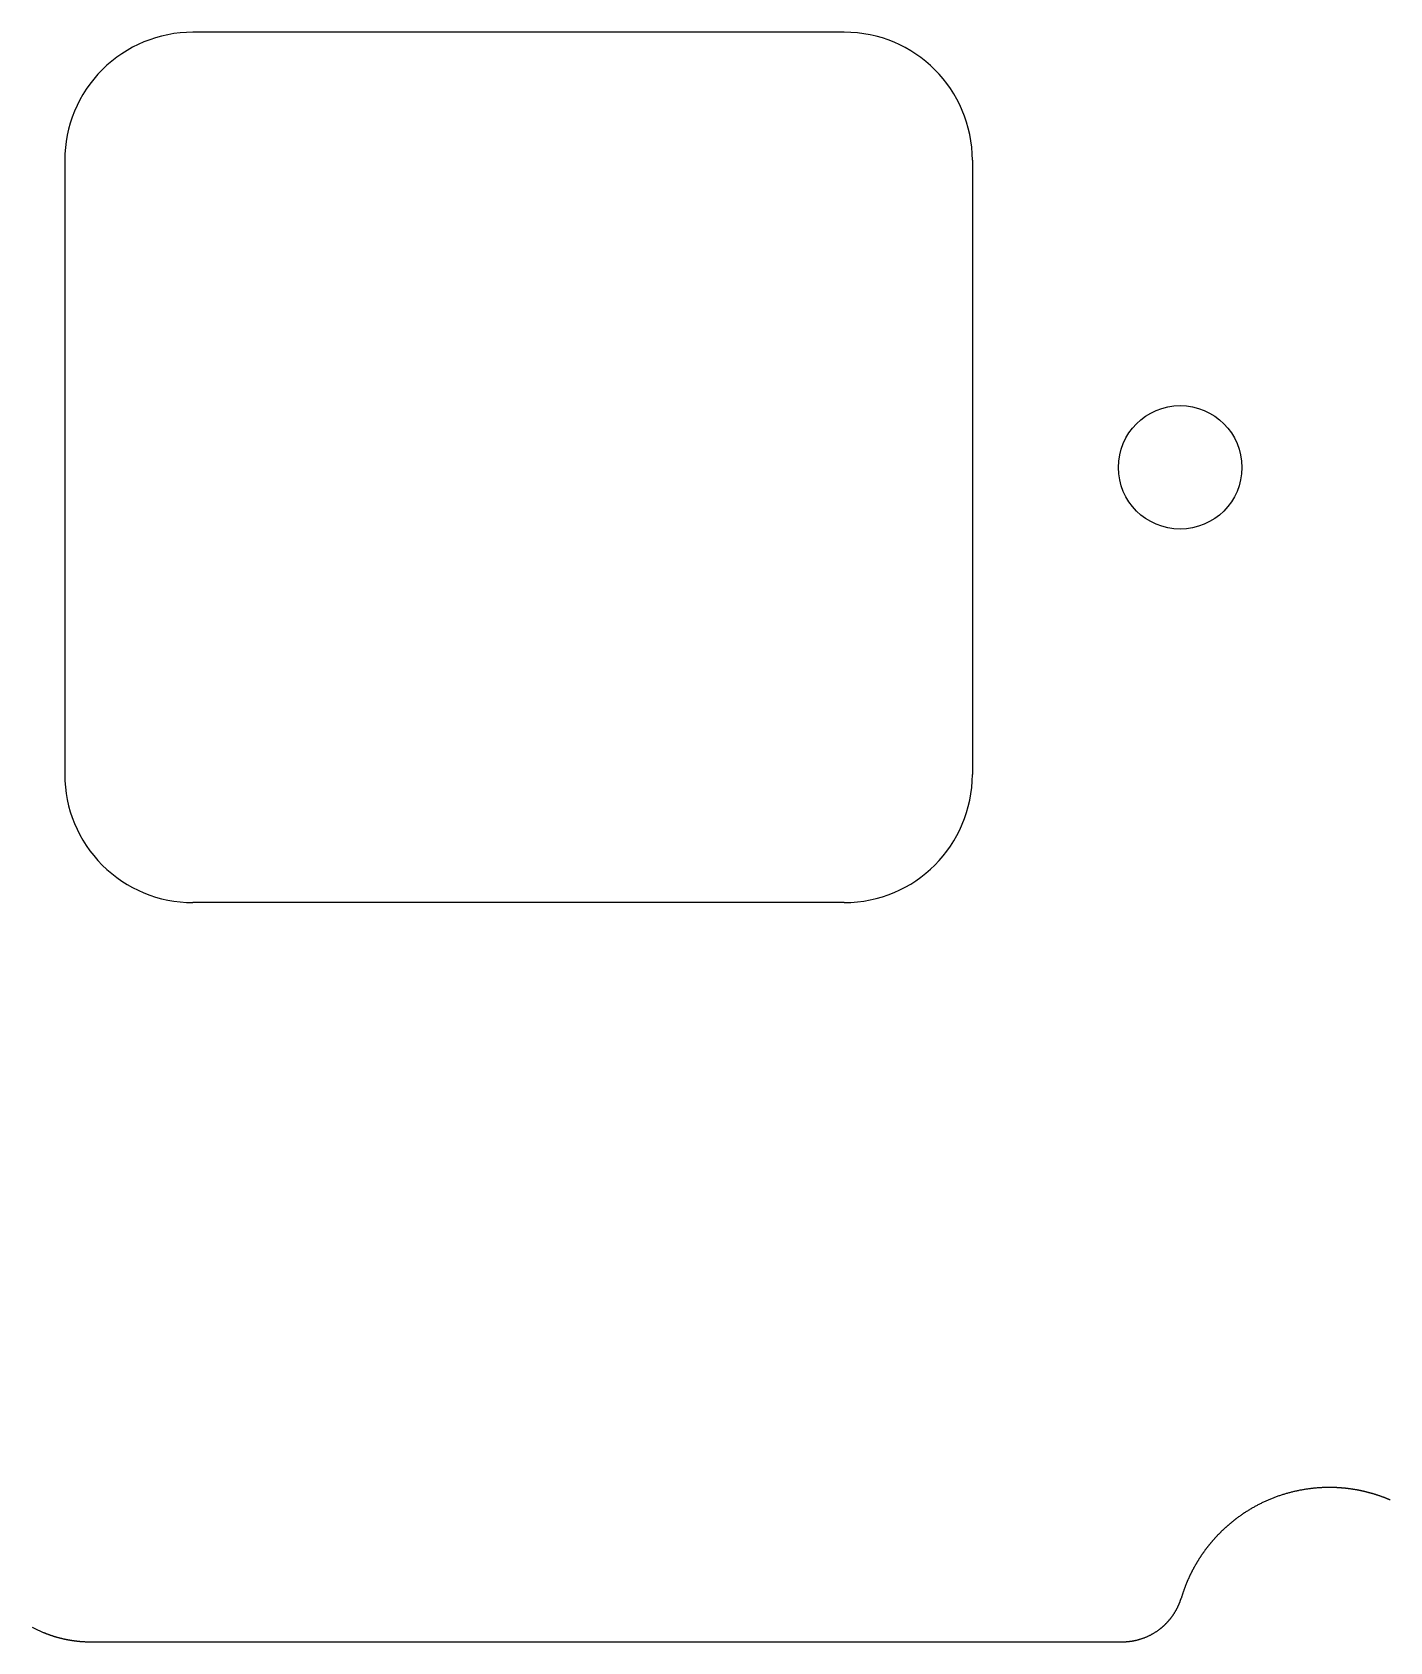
# Model space of a CAD drawing. Header units: millimetres. Extents: x -10 to 277, y -95 to 18.
# Drawn here: x 232.63 to 254.62, y -95.23 to -69.15 of the extents above; entities that cross this region are included whole.
import ezdxf

# ---------------------------------------------------------------- set-up
doc = ezdxf.new("R2010")
doc.units = ezdxf.units.MM
doc.header["$MEASUREMENT"] = 0
doc.layers.add('BLACK', color=7, linetype='CONTINUOUS')
doc.layers.add('Edge.Cuts', color=53, linetype='CONTINUOUS')

msp = doc.modelspace()

# ---------------------------------------------------------------- linework, layer by layer
at = {"layer": 'BLACK', "linetype": 'Continuous'}
for p, q in [((245.78125, -69.15), (235.231249, -69.15)), ((233.15625, -71.225), (233.15625, -81.175001)), ((247.85625, -71.225), (247.85625, -81.175)), ((245.78125, -83.25), (235.23125, -83.25))]:
    msp.add_line(p, q, dxfattribs=at)
at = {"layer": 'BLACK'}
msp.add_circle((251.221875, -76.2), 1, dxfattribs=at)
for centre, radius, start, end in [((235.231249, -71.224999), 2.074999, 90, 180.0000276), ((245.78125, -71.225), 2.075, 0, 90), ((235.231249, -81.175001), 2.074999, 180, 270.0000276), ((245.78125, -81.175), 2.075, 270, 0)]:
    msp.add_arc(centre, radius, start, end, dxfattribs=at)
at = {"layer": 'Edge.Cuts', "linetype": 'Continuous'}
for p, q in [((252.926433, -92.829047), (252.912912, -92.8331)), ((252.939976, -92.82507), (252.926433, -92.829047)), ((252.953542, -92.82117), (252.939976, -92.82507)), ((252.967128, -92.817348), (252.953542, -92.82117)), ((252.980736, -92.813602), (252.967128, -92.817348)), ((252.994365, -92.809934), (252.980736, -92.813602)), ((253.008014, -92.806343), (252.994365, -92.809934)), ((253.021683, -92.802829), (253.008014, -92.806343)), ((253.035371, -92.799393), (253.021683, -92.802829)), ((253.049079, -92.796034), (253.035371, -92.799393)), ((253.062805, -92.792754), (253.049079, -92.796034)), ((253.07655, -92.789551), (253.062805, -92.792754)), ((253.090313, -92.786426), (253.07655, -92.789551)), ((253.104094, -92.783378), (253.090313, -92.786426)), ((253.117892, -92.780409), (253.104094, -92.783378)), ((253.131707, -92.777518), (253.117892, -92.780409)), ((253.145539, -92.774706), (253.131707, -92.777518)), ((253.159387, -92.771971), (253.145539, -92.774706)), ((253.173251, -92.769315), (253.159387, -92.771971)), ((253.18713, -92.766737), (253.173251, -92.769315)), ((253.201025, -92.764238), (253.18713, -92.766737)), ((253.214935, -92.761817), (253.201025, -92.764238)), ((253.228859, -92.759475), (253.214935, -92.761817)), ((253.242797, -92.757212), (253.228859, -92.759475)), ((253.256749, -92.755028), (253.242797, -92.757212)), ((253.270715, -92.752922), (253.256749, -92.755028)), ((253.284694, -92.750895), (253.270715, -92.752922)), ((253.298685, -92.748947), (253.284694, -92.750895)), ((253.312689, -92.747078), (253.298685, -92.748947)), ((253.326706, -92.745288), (253.312689, -92.747078)), ((253.340734, -92.743577), (253.326706, -92.745288)), ((253.354773, -92.741946), (253.340734, -92.743577)), ((253.368824, -92.740393), (253.354773, -92.741946)), ((253.382886, -92.73892), (253.368824, -92.740393)), ((253.396958, -92.737526), (253.382886, -92.73892)), ((253.41104, -92.736211), (253.396958, -92.737526)), ((253.425133, -92.734976), (253.41104, -92.736211)), ((253.439235, -92.73382), (253.425133, -92.734976)), ((253.453346, -92.732744), (253.439235, -92.73382)), ((253.467466, -92.731747), (253.453346, -92.732744)), ((253.481595, -92.73083), (253.467466, -92.731747)), ((253.495732, -92.729992), (253.481595, -92.73083)), ((253.509877, -92.729234), (253.495732, -92.729992)), ((253.52403, -92.728556), (253.509877, -92.729234)), ((253.538191, -92.727957), (253.52403, -92.728556)), ((253.552359, -92.727438), (253.538191, -92.727957)), ((253.566533, -92.726999), (253.552359, -92.727438)), ((253.580714, -92.726639), (253.566533, -92.726999)), ((253.594902, -92.72636), (253.580714, -92.726639)), ((253.609096, -92.72616), (253.594902, -92.72636)), ((253.623295, -92.72604), (253.609096, -92.72616)), ((253.6375, -92.726), (253.623295, -92.72604)), ((253.644065, -92.726009), (253.6375, -92.726)), ((253.651173, -92.726037), (253.644065, -92.726009)), ((253.658277, -92.726086), (253.651173, -92.726037)), ((253.665382, -92.726154), (253.658277, -92.726086)), ((253.672483, -92.726243), (253.665382, -92.726154)), ((253.679585, -92.726351), (253.672483, -92.726243)), ((253.686683, -92.726479), (253.679585, -92.726351)), ((253.693782, -92.726628), (253.686683, -92.726479)), ((253.700877, -92.726796), (253.693782, -92.726628)), ((253.707972, -92.726985), (253.700877, -92.726796)), ((253.715064, -92.727193), (253.707972, -92.726985)), ((253.722157, -92.727422), (253.715064, -92.727193)), ((253.729245, -92.72767), (253.722157, -92.727422)), ((253.736334, -92.727938), (253.729245, -92.72767)), ((253.743418, -92.728226), (253.736334, -92.727938)), ((253.750504, -92.728535), (253.743418, -92.728226)), ((253.757585, -92.728863), (253.750504, -92.728535)), ((253.764666, -92.729211), (253.757585, -92.728863)), ((253.771743, -92.729579), (253.764666, -92.729211)), ((253.778821, -92.729967), (253.771743, -92.729579)), ((253.785894, -92.730375), (253.778821, -92.729967)), ((253.792967, -92.730803), (253.785894, -92.730375)), ((253.800036, -92.73125), (253.792967, -92.730803)), ((253.807105, -92.731718), (253.800036, -92.73125)), ((253.81417, -92.732206), (253.807105, -92.731718)), ((253.821235, -92.732713), (253.81417, -92.732206)), ((253.828295, -92.733241), (253.821235, -92.732713)), ((253.835355, -92.733788), (253.828295, -92.733241)), ((253.842411, -92.734355), (253.835355, -92.733788)), ((253.849466, -92.734942), (253.842411, -92.734355)), ((253.856517, -92.735549), (253.849466, -92.734942)), ((253.863568, -92.736176), (253.856517, -92.735549)), ((253.870614, -92.736823), (253.863568, -92.736176)), ((253.877659, -92.737489), (253.870614, -92.736823)), ((253.8847, -92.738176), (253.877659, -92.737489)), ((253.891741, -92.738882), (253.8847, -92.738176)), ((253.898776, -92.739608), (253.891741, -92.738882)), ((253.905812, -92.740354), (253.898776, -92.739608)), ((253.912842, -92.74112), (253.905812, -92.740354)), ((253.919871, -92.741905), (253.912842, -92.74112)), ((253.926896, -92.742711), (253.919871, -92.741905)), ((253.93392, -92.743536), (253.926896, -92.742711)), ((253.940939, -92.744381), (253.93392, -92.743536)), ((253.947957, -92.745246), (253.940939, -92.744381)), ((253.95497, -92.746131), (253.947957, -92.745246)), ((253.961982, -92.747035), (253.95497, -92.746131)), ((253.968989, -92.747959), (253.961982, -92.747035)), ((253.975995, -92.748904), (253.968989, -92.747959)), ((253.982996, -92.749867), (253.975995, -92.748904)), ((253.989996, -92.750851), (253.982996, -92.749867)), ((253.99699, -92.751854), (253.989996, -92.750851)), ((254.003983, -92.752877), (253.99699, -92.751854)), ((254.010971, -92.75392), (254.003983, -92.752877)), ((254.017958, -92.754983), (254.010971, -92.75392)), ((254.024939, -92.756065), (254.017958, -92.754983)), ((254.031919, -92.757167), (254.024939, -92.756065)), ((254.038893, -92.758288), (254.031919, -92.757167)), ((254.045866, -92.75943), (254.038893, -92.758288)), ((254.052833, -92.760591), (254.045866, -92.75943)), ((254.059798, -92.761772), (254.052833, -92.760591)), ((254.066758, -92.762972), (254.059798, -92.761772)), ((254.073717, -92.764192), (254.066758, -92.762972)), ((254.080669, -92.765432), (254.073717, -92.764192)), ((254.08762, -92.766692), (254.080669, -92.765432)), ((254.094565, -92.767971), (254.08762, -92.766692)), ((254.101508, -92.769269), (254.094565, -92.767971)), ((254.108445, -92.770588), (254.101508, -92.769269)), ((254.11538, -92.771926), (254.108445, -92.770588)), ((254.122309, -92.773283), (254.11538, -92.771926)), ((254.129236, -92.774661), (254.122309, -92.773283)), ((254.136157, -92.776057), (254.129236, -92.774661)), ((254.143076, -92.777474), (254.136157, -92.776057)), ((254.149989, -92.778909), (254.143076, -92.777474)), ((254.1569, -92.780365), (254.149989, -92.778909)), ((254.163804, -92.78184), (254.1569, -92.780365)), ((254.170706, -92.783335), (254.163804, -92.78184)), ((254.177601, -92.784849), (254.170706, -92.783335)), ((254.184495, -92.786382), (254.177601, -92.784849)), ((254.191381, -92.787935), (254.184495, -92.786382)), ((254.198265, -92.789508), (254.191381, -92.787935)), ((254.205143, -92.7911), (254.198265, -92.789508)), ((254.212018, -92.792712), (254.205143, -92.7911)), ((254.218887, -92.794343), (254.212018, -92.792712)), ((254.225752, -92.795994), (254.218887, -92.794343)), ((254.232612, -92.797663), (254.225752, -92.795994)), ((254.239468, -92.799353), (254.232612, -92.797663)), ((254.246317, -92.801062), (254.239468, -92.799353)), ((254.253164, -92.80279), (254.246317, -92.801062)), ((254.260004, -92.804537), (254.253164, -92.80279)), ((254.26684, -92.806305), (254.260004, -92.804537)), ((254.27367, -92.808091), (254.26684, -92.806305)), ((254.280496, -92.809897), (254.27367, -92.808091)), ((254.287316, -92.811722), (254.280496, -92.809897)), ((254.294132, -92.813566), (254.287316, -92.811722)), ((254.300942, -92.81543), (254.294132, -92.813566)), ((254.307747, -92.817313), (254.300942, -92.81543)), ((254.314546, -92.819215), (254.307747, -92.817313)), ((254.321341, -92.821137), (254.314546, -92.819215)), ((254.328129, -92.823078), (254.321341, -92.821137)), ((254.334914, -92.825038), (254.328129, -92.823078)), ((254.341691, -92.827017), (254.334914, -92.825038)), ((254.348464, -92.829016), (254.341691, -92.827017)), ((254.35523, -92.831034), (254.348464, -92.829016)), ((252.34615, -93.085303), (252.334051, -93.092652)), ((252.358289, -93.078024), (252.34615, -93.085303)), ((252.370468, -93.070813), (252.358289, -93.078024)), ((252.382687, -93.063671), (252.370468, -93.070813)), ((252.394946, -93.056599), (252.382687, -93.063671)), ((252.407244, -93.049597), (252.394946, -93.056599)), ((252.419581, -93.042665), (252.407244, -93.049597)), ((252.431955, -93.035803), (252.419581, -93.042665)), ((252.444368, -93.029011), (252.431955, -93.035803)), ((252.456818, -93.02229), (252.444368, -93.029011)), ((252.469305, -93.015641), (252.456818, -93.02229)), ((252.481829, -93.009062), (252.469305, -93.015641)), ((252.494389, -93.002554), (252.481829, -93.009062)), ((252.506985, -92.996118), (252.494389, -93.002554)), ((252.519616, -92.989754), (252.506985, -92.996118)), ((252.532281, -92.983462), (252.519616, -92.989754)), ((252.544982, -92.977242), (252.532281, -92.983462)), ((252.557716, -92.971094), (252.544982, -92.977242)), ((252.570484, -92.965019), (252.557716, -92.971094)), ((252.583286, -92.959017), (252.570484, -92.965019)), ((252.59612, -92.953088), (252.583286, -92.959017)), ((252.608987, -92.947231), (252.59612, -92.953088)), ((252.621885, -92.941448), (252.608987, -92.947231)), ((252.634815, -92.935739), (252.621885, -92.941448)), ((252.647777, -92.930103), (252.634815, -92.935739)), ((252.660769, -92.924541), (252.647777, -92.930103)), ((252.673791, -92.919053), (252.660769, -92.924541)), ((252.686843, -92.913639), (252.673791, -92.919053)), ((252.699925, -92.9083), (252.686843, -92.913639)), ((252.713036, -92.903035), (252.699925, -92.9083)), ((252.726175, -92.897844), (252.713036, -92.903035)), ((252.739343, -92.892729), (252.726175, -92.897844)), ((252.752539, -92.887688), (252.739343, -92.892729)), ((252.765762, -92.882723), (252.752539, -92.887688)), ((252.779012, -92.877833), (252.765762, -92.882723)), ((252.792289, -92.873018), (252.779012, -92.877833)), ((252.805592, -92.868279), (252.792289, -92.873018)), ((252.818921, -92.863615), (252.805592, -92.868279)), ((252.832275, -92.859027), (252.818921, -92.863615)), ((252.845654, -92.854516), (252.832275, -92.859027)), ((252.859058, -92.85008), (252.845654, -92.854516)), ((252.872486, -92.84572), (252.859058, -92.85008)), ((252.885938, -92.841437), (252.872486, -92.84572)), ((252.899414, -92.83723), (252.885938, -92.841437)), ((252.912912, -92.8331), (252.899414, -92.83723)), ((254.361992, -92.833071), (254.35523, -92.831034)), ((254.368747, -92.835127), (254.361992, -92.833071)), ((254.375497, -92.837203), (254.368747, -92.835127)), ((254.38224, -92.839297), (254.375497, -92.837203)), ((254.388979, -92.841411), (254.38224, -92.839297)), ((254.395711, -92.843544), (254.388979, -92.841411)), ((254.402438, -92.845696), (254.395711, -92.843544)), ((254.409157, -92.847867), (254.402438, -92.845696)), ((254.415872, -92.850057), (254.409157, -92.847867)), ((254.42258, -92.852266), (254.415872, -92.850057)), ((254.429283, -92.854494), (254.42258, -92.852266)), ((254.435978, -92.856741), (254.429283, -92.854494)), ((254.442668, -92.859008), (254.435978, -92.856741)), ((254.449351, -92.861293), (254.442668, -92.859008)), ((254.456029, -92.863597), (254.449351, -92.861293)), ((254.462699, -92.86592), (254.456029, -92.863597)), ((254.469363, -92.868263), (254.462699, -92.86592)), ((254.47602, -92.870624), (254.469363, -92.868263)), ((254.482672, -92.873004), (254.47602, -92.870624)), ((254.489316, -92.875403), (254.482672, -92.873004)), ((254.495955, -92.877821), (254.489316, -92.875403)), ((254.502586, -92.880257), (254.495955, -92.877821)), ((254.509211, -92.882713), (254.502586, -92.880257)), ((254.515828, -92.885187), (254.509211, -92.882713)), ((254.52244, -92.88768), (254.515828, -92.885187)), ((254.529043, -92.890192), (254.52244, -92.88768)), ((254.535641, -92.892723), (254.529043, -92.890192)), ((254.54223, -92.895272), (254.535641, -92.892723)), ((254.548814, -92.89784), (254.54223, -92.895272)), ((254.555389, -92.900427), (254.548814, -92.89784)), ((254.561959, -92.903033), (254.555389, -92.900427)), ((254.56852, -92.905656), (254.561959, -92.903033)), ((254.575075, -92.9083), (254.56852, -92.905656)), ((254.581621, -92.910961), (254.575075, -92.9083)), ((254.588161, -92.913641), (254.581621, -92.910961)), ((254.594693, -92.91634), (254.588161, -92.913641)), ((254.601219, -92.919057), (254.594693, -92.91634)), ((254.607735, -92.921793), (254.601219, -92.919057)), ((254.614246, -92.924547), (254.607735, -92.921793)), ((254.620747, -92.92732), (254.614246, -92.924547)), ((251.986749, -93.348462), (251.981437, -93.353143)), ((251.992073, -93.343796), (251.986749, -93.348462)), ((251.99741, -93.339145), (251.992073, -93.343796)), ((252.002761, -93.334509), (251.99741, -93.339145)), ((252.008125, -93.329889), (252.002761, -93.334509)), ((252.013502, -93.325283), (252.008125, -93.329889)), ((252.018892, -93.320692), (252.013502, -93.325283)), ((252.024295, -93.316117), (252.018892, -93.320692)), ((252.029711, -93.311557), (252.024295, -93.316117)), ((252.03514, -93.307012), (252.029711, -93.311557)), ((252.040582, -93.302483), (252.03514, -93.307012)), ((252.046036, -93.297969), (252.040582, -93.302483)), ((252.051504, -93.29347), (252.046036, -93.297969)), ((252.056984, -93.288987), (252.051504, -93.29347)), ((252.062476, -93.284519), (252.056984, -93.288987)), ((252.067982, -93.280066), (252.062476, -93.284519)), ((252.0735, -93.27563), (252.067982, -93.280066)), ((252.07903, -93.271208), (252.0735, -93.27563)), ((252.084574, -93.266803), (252.07903, -93.271208)), ((252.090129, -93.262413), (252.084574, -93.266803)), ((252.095697, -93.258038), (252.090129, -93.262413)), ((252.101277, -93.25368), (252.095697, -93.258038)), ((252.10687, -93.249337), (252.101277, -93.25368)), ((252.112475, -93.24501), (252.10687, -93.249337)), ((252.118092, -93.240699), (252.112475, -93.24501)), ((252.123721, -93.236404), (252.118092, -93.240699)), ((252.129362, -93.232124), (252.123721, -93.236404)), ((252.135016, -93.227861), (252.129362, -93.232124)), ((252.140681, -93.223614), (252.135016, -93.227861)), ((252.146358, -93.219382), (252.140681, -93.223614)), ((252.157749, -93.210968), (252.146358, -93.219382)), ((252.169186, -93.202618), (252.157749, -93.210968)), ((252.180671, -93.194333), (252.169186, -93.202618)), ((252.192202, -93.186113), (252.180671, -93.194333)), ((252.203779, -93.177958), (252.192202, -93.186113)), ((252.215402, -93.169869), (252.203779, -93.177958)), ((252.22707, -93.161846), (252.215402, -93.169869)), ((252.238782, -93.15389), (252.22707, -93.161846)), ((252.25054, -93.145999), (252.238782, -93.15389)), ((252.262341, -93.138176), (252.25054, -93.145999)), ((252.274186, -93.13042), (252.262341, -93.138176)), ((252.286074, -93.12273), (252.274186, -93.13042)), ((252.298005, -93.115109), (252.286074, -93.12273)), ((252.309979, -93.107555), (252.298005, -93.115109)), ((252.321994, -93.10007), (252.309979, -93.107555)), ((252.334051, -93.092652), (252.321994, -93.10007)), ((251.72921, -93.610721), (251.724648, -93.616122)), ((251.733786, -93.605333), (251.72921, -93.610721)), ((251.738379, -93.599957), (251.733786, -93.605333)), ((251.742986, -93.594595), (251.738379, -93.599957)), ((251.74761, -93.589245), (251.742986, -93.594595)), ((251.752248, -93.583909), (251.74761, -93.589245)), ((251.756901, -93.578585), (251.752248, -93.583909)), ((251.76157, -93.573275), (251.756901, -93.578585)), ((251.766254, -93.567977), (251.76157, -93.573275)), ((251.770953, -93.562693), (251.766254, -93.567977)), ((251.775667, -93.557421), (251.770953, -93.562693)), ((251.780396, -93.552163), (251.775667, -93.557421)), ((251.78514, -93.546918), (251.780396, -93.552163)), ((251.789899, -93.541687), (251.78514, -93.546918)), ((251.794673, -93.536468), (251.789899, -93.541687)), ((251.799462, -93.531263), (251.794673, -93.536468)), ((251.804266, -93.526071), (251.799462, -93.531263)), ((251.809084, -93.520894), (251.804266, -93.526071)), ((251.813918, -93.515729), (251.809084, -93.520894)), ((251.818765, -93.510578), (251.813918, -93.515729)), ((251.823629, -93.50544), (251.818765, -93.510578)), ((251.828506, -93.500317), (251.823629, -93.50544)), ((251.833398, -93.495206), (251.828506, -93.500317)), ((251.838304, -93.49011), (251.833398, -93.495206)), ((251.843226, -93.485027), (251.838304, -93.49011)), ((251.848161, -93.479958), (251.843226, -93.485027)), ((251.853111, -93.474903), (251.848161, -93.479958)), ((251.858076, -93.469862), (251.853111, -93.474903)), ((251.863055, -93.464834), (251.858076, -93.469862)), ((251.868048, -93.459821), (251.863055, -93.464834)), ((251.873055, -93.454821), (251.868048, -93.459821)), ((251.878077, -93.449836), (251.873055, -93.454821)), ((251.883113, -93.444865), (251.878077, -93.449836)), ((251.888163, -93.439908), (251.883113, -93.444865)), ((251.893227, -93.434964), (251.888163, -93.439908)), ((251.898305, -93.430036), (251.893227, -93.434964)), ((251.903398, -93.425121), (251.898305, -93.430036)), ((251.908504, -93.420221), (251.903398, -93.425121)), ((251.913625, -93.415335), (251.908504, -93.420221)), ((251.918758, -93.410464), (251.913625, -93.415335)), ((251.923907, -93.405607), (251.918758, -93.410464)), ((251.929068, -93.400764), (251.923907, -93.405607)), ((251.934244, -93.395936), (251.929068, -93.400764)), ((251.939433, -93.391123), (251.934244, -93.395936)), ((251.944637, -93.386324), (251.939433, -93.391123)), ((251.949853, -93.381539), (251.944637, -93.386324)), ((251.955084, -93.37677), (251.949853, -93.381539)), ((251.960327, -93.372015), (251.955084, -93.37677)), ((251.965585, -93.367274), (251.960327, -93.372015)), ((251.970856, -93.362549), (251.965585, -93.367274)), ((251.97614, -93.357838), (251.970856, -93.362549)), ((251.981437, -93.353143), (251.97614, -93.357838)), ((251.535882, -93.871656), (251.532065, -93.877598)), ((251.539715, -93.865727), (251.535882, -93.871656)), ((251.543566, -93.859807), (251.539715, -93.865727)), ((251.547433, -93.8539), (251.543566, -93.859807)), ((251.551317, -93.848002), (251.547433, -93.8539)), ((251.555217, -93.842116), (251.551317, -93.848002)), ((251.559135, -93.83624), (251.555217, -93.842116)), ((251.563069, -93.830377), (251.559135, -93.83624)), ((251.567021, -93.824522), (251.563069, -93.830377)), ((251.570988, -93.818681), (251.567021, -93.824522)), ((251.574972, -93.812849), (251.570988, -93.818681)), ((251.578972, -93.80703), (251.574972, -93.812849)), ((251.58299, -93.801221), (251.578972, -93.80703)), ((251.587024, -93.795424), (251.58299, -93.801221)), ((251.591074, -93.789637), (251.587024, -93.795424)), ((251.595141, -93.783863), (251.591074, -93.789637)), ((251.599224, -93.778099), (251.595141, -93.783863)), ((251.603324, -93.772348), (251.599224, -93.778099)), ((251.60744, -93.766607), (251.603324, -93.772348)), ((251.611572, -93.760879), (251.60744, -93.766607)), ((251.615721, -93.755161), (251.611572, -93.760879)), ((251.619886, -93.749456), (251.615721, -93.755161)), ((251.624067, -93.743762), (251.619886, -93.749456)), ((251.628264, -93.73808), (251.624067, -93.743762)), ((251.632478, -93.732409), (251.628264, -93.73808)), ((251.636708, -93.726751), (251.632478, -93.732409)), ((251.640954, -93.721104), (251.636708, -93.726751)), ((251.645216, -93.715469), (251.640954, -93.721104)), ((251.649494, -93.709846), (251.645216, -93.715469)), ((251.653788, -93.704235), (251.649494, -93.709846)), ((251.658099, -93.698636), (251.653788, -93.704235)), ((251.662424, -93.693049), (251.658099, -93.698636)), ((251.666767, -93.687474), (251.662424, -93.693049)), ((251.671124, -93.681912), (251.666767, -93.687474)), ((251.675499, -93.676361), (251.671124, -93.681912)), ((251.679888, -93.670823), (251.675499, -93.676361)), ((251.684294, -93.665296), (251.679888, -93.670823)), ((251.688714, -93.659783), (251.684294, -93.665296)), ((251.693152, -93.654281), (251.688714, -93.659783)), ((251.697604, -93.648793), (251.693152, -93.654281)), ((251.702073, -93.643316), (251.697604, -93.648793)), ((251.706556, -93.637852), (251.702073, -93.643316)), ((251.711056, -93.6324), (251.706556, -93.637852)), ((251.715571, -93.626962), (251.711056, -93.6324)), ((251.720102, -93.621535), (251.715571, -93.626962)), ((251.724648, -93.616122), (251.720102, -93.621535)), ((251.390419, -94.129909), (251.387333, -94.136265)), ((251.393522, -94.123564), (251.390419, -94.129909)), ((251.396644, -94.117226), (251.393522, -94.123564)), ((251.399783, -94.1109), (251.396644, -94.117226)), ((251.402941, -94.10458), (251.399783, -94.1109)), ((251.406115, -94.098272), (251.402941, -94.10458)), ((251.409308, -94.09197), (251.406115, -94.098272)), ((251.412518, -94.08568), (251.409308, -94.09197)), ((251.415747, -94.079398), (251.412518, -94.08568)), ((251.418992, -94.073127), (251.415747, -94.079398)), ((251.422256, -94.066863), (251.418992, -94.073127)), ((251.425537, -94.06061), (251.422256, -94.066863)), ((251.428836, -94.054366), (251.425537, -94.06061)), ((251.432152, -94.048132), (251.428836, -94.054366)), ((251.435487, -94.041906), (251.432152, -94.048132)), ((251.438838, -94.035692), (251.435487, -94.041906)), ((251.442207, -94.029485), (251.438838, -94.035692)), ((251.445593, -94.02329), (251.442207, -94.029485)), ((251.448998, -94.017103), (251.445593, -94.02329)), ((251.452419, -94.010928), (251.448998, -94.017103)), ((251.455858, -94.00476), (251.452419, -94.010928)), ((251.459314, -93.998604), (251.455858, -94.00476)), ((251.462789, -93.992456), (251.459314, -93.998604)), ((251.466279, -93.98632), (251.462789, -93.992456)), ((251.469788, -93.980192), (251.466279, -93.98632)), ((251.473314, -93.974076), (251.469788, -93.980192)), ((251.476857, -93.967968), (251.473314, -93.974076)), ((251.480417, -93.961872), (251.476857, -93.967968)), ((251.483996, -93.955784), (251.480417, -93.961872)), ((251.48759, -93.949709), (251.483996, -93.955784)), ((251.491203, -93.943641), (251.48759, -93.949709)), ((251.494832, -93.937586), (251.491203, -93.943641)), ((251.498479, -93.931539), (251.494832, -93.937586)), ((251.502142, -93.925505), (251.498479, -93.931539)), ((251.505823, -93.919479), (251.502142, -93.925505)), ((251.509521, -93.913465), (251.505823, -93.919479)), ((251.513236, -93.90746), (251.509521, -93.913465)), ((251.516967, -93.901467), (251.513236, -93.90746)), ((251.520717, -93.895483), (251.516967, -93.901467)), ((251.524482, -93.889511), (251.520717, -93.895483)), ((251.528266, -93.883548), (251.524482, -93.889511)), ((251.532065, -93.877598), (251.528266, -93.883548)), ((251.281112, -94.390752), (251.278755, -94.397439)), ((251.283487, -94.384075), (251.281112, -94.390752)), ((251.285881, -94.377404), (251.283487, -94.384075)), ((251.288293, -94.370742), (251.285881, -94.377404)), ((251.290724, -94.364086), (251.288293, -94.370742)), ((251.293173, -94.357439), (251.290724, -94.364086)), ((251.295641, -94.350799), (251.293173, -94.357439)), ((251.298127, -94.344168), (251.295641, -94.350799)), ((251.300632, -94.337542), (251.298127, -94.344168)), ((251.303155, -94.330927), (251.300632, -94.337542)), ((251.305697, -94.324318), (251.303155, -94.330927)), ((251.308256, -94.317718), (251.305697, -94.324318)), ((251.310835, -94.311125), (251.308256, -94.317718)), ((251.313431, -94.304541), (251.310835, -94.311125)), ((251.316046, -94.297963), (251.313431, -94.304541)), ((251.318679, -94.291396), (251.316046, -94.297963)), ((251.321331, -94.284835), (251.318679, -94.291396)), ((251.324001, -94.278283), (251.321331, -94.284835)), ((251.326689, -94.271738), (251.324001, -94.278283)), ((251.329395, -94.265203), (251.326689, -94.271738)), ((251.33212, -94.258675), (251.329395, -94.265203)), ((251.334863, -94.252156), (251.33212, -94.258675)), ((251.337625, -94.245644), (251.334863, -94.252156)), ((251.340403, -94.239142), (251.337625, -94.245644)), ((251.343201, -94.232647), (251.340403, -94.239142)), ((251.346017, -94.226162), (251.343201, -94.232647)), ((251.348851, -94.219684), (251.346017, -94.226162)), ((251.351702, -94.213216), (251.348851, -94.219684)), ((251.354573, -94.206754), (251.351702, -94.213216)), ((251.357461, -94.200303), (251.354573, -94.206754)), ((251.360367, -94.193859), (251.357461, -94.200303)), ((251.363291, -94.187426), (251.360367, -94.193859)), ((251.366234, -94.180999), (251.363291, -94.187426)), ((251.369194, -94.174583), (251.366234, -94.180999)), ((251.372172, -94.168173), (251.369194, -94.174583)), ((251.375168, -94.161775), (251.372172, -94.168173)), ((251.378183, -94.155383), (251.375168, -94.161775)), ((251.381215, -94.149002), (251.378183, -94.155383)), ((251.384265, -94.142628), (251.381215, -94.149002)), ((251.387333, -94.136265), (251.384265, -94.142628)), ((251.184497, -94.659732), (251.186424, -94.655699)), ((251.186424, -94.655699), (251.188333, -94.65166)), ((251.188333, -94.65166), (251.190225, -94.64761)), ((251.190225, -94.64761), (251.192098, -94.643553)), ((251.192098, -94.643553), (251.193954, -94.639485)), ((251.193954, -94.639485), (251.195791, -94.635411)), ((251.195791, -94.635411), (251.19761, -94.631326)), ((251.19761, -94.631326), (251.199411, -94.627234)), ((251.199411, -94.627234), (251.201194, -94.623132)), ((251.201194, -94.623132), (251.202959, -94.619024)), ((251.202959, -94.619024), (251.204706, -94.614905)), ((251.204706, -94.614905), (251.206433, -94.61078)), ((251.206433, -94.61078), (251.208144, -94.606645)), ((251.208144, -94.606645), (251.209835, -94.602504)), ((251.209835, -94.602504), (251.211509, -94.598352)), ((251.211509, -94.598352), (251.213164, -94.594194)), ((251.213164, -94.594194), (251.214801, -94.590027)), ((251.214801, -94.590027), (251.216419, -94.585853)), ((251.216419, -94.585853), (251.21802, -94.581669)), ((251.21802, -94.581669), (251.219601, -94.57748)), ((251.219601, -94.57748), (251.221164, -94.573281)), ((251.221164, -94.573281), (251.222708, -94.569076)), ((251.222708, -94.569076), (251.224235, -94.564861)), ((251.224235, -94.564861), (251.225742, -94.560641)), ((251.225742, -94.560641), (251.227232, -94.556412)), ((251.227232, -94.556412), (251.228702, -94.552176)), ((251.228702, -94.552176), (251.230154, -94.547932)), ((251.230154, -94.547932), (251.231587, -94.543682)), ((251.231587, -94.543682), (251.233002, -94.539422)), ((251.233002, -94.539422), (251.234397, -94.535157)), ((251.234397, -94.535157), (251.235775, -94.530883)), ((251.235775, -94.530883), (251.237133, -94.526604)), ((251.237133, -94.526604), (251.238473, -94.522316)), ((251.238473, -94.522316), (251.239793, -94.518022)), ((251.239793, -94.518022), (251.241096, -94.51372)), ((251.241096, -94.51372), (251.2417, -94.5117)), ((251.243584, -94.505411), (251.2417, -94.5117)), ((251.245642, -94.498608), (251.243584, -94.505411)), ((251.247719, -94.491814), (251.245642, -94.498608)), ((251.249814, -94.485024), (251.247719, -94.491814)), ((251.251928, -94.478245), (251.249814, -94.485024)), ((251.254061, -94.47147), (251.251928, -94.478245)), ((251.256213, -94.464704), (251.254061, -94.47147)), ((251.258383, -94.457944), (251.256213, -94.464704)), ((251.260572, -94.451193), (251.258383, -94.457944)), ((251.26278, -94.444447), (251.260572, -94.451193)), ((251.265006, -94.43771), (251.26278, -94.444447)), ((251.267251, -94.430979), (251.265006, -94.43771)), ((251.269515, -94.424257), (251.267251, -94.430979)), ((251.271797, -94.41754), (251.269515, -94.424257)), ((251.274098, -94.410833), (251.271797, -94.41754)), ((251.276418, -94.404131), (251.274098, -94.410833)), ((251.278755, -94.397439), (251.276418, -94.404131)), ((251.004216, -94.919164), (251.007311, -94.915934)), ((251.007311, -94.915934), (251.010392, -94.912689)), ((251.010392, -94.912689), (251.013458, -94.909431)), ((251.013458, -94.909431), (251.016509, -94.906159)), ((251.016509, -94.906159), (251.019546, -94.902874)), ((251.019546, -94.902874), (251.022568, -94.899575)), ((251.022568, -94.899575), (251.025574, -94.896263)), ((251.025574, -94.896263), (251.028566, -94.892937)), ((251.028566, -94.892937), (251.031542, -94.889599)), ((251.031542, -94.889599), (251.034504, -94.886248)), ((251.034504, -94.886248), (251.03745, -94.882883)), ((251.03745, -94.882883), (251.040381, -94.879505)), ((251.040381, -94.879505), (251.043297, -94.876115)), ((251.043297, -94.876115), (251.046198, -94.872712)), ((251.046198, -94.872712), (251.049082, -94.869296)), ((251.049082, -94.869296), (251.051952, -94.865867)), ((251.051952, -94.865867), (251.054806, -94.862426)), ((251.054806, -94.862426), (251.057645, -94.858972)), ((251.057645, -94.858972), (251.060467, -94.855506)), ((251.060467, -94.855506), (251.063275, -94.852026)), ((251.063275, -94.852026), (251.066066, -94.848536)), ((251.066066, -94.848536), (251.068842, -94.845032)), ((251.068842, -94.845032), (251.071601, -94.841516)), ((251.071601, -94.841516), (251.074346, -94.837988)), ((251.074346, -94.837988), (251.077073, -94.834449)), ((251.077073, -94.834449), (251.079785, -94.830896)), ((251.079785, -94.830896), (251.082481, -94.827333)), ((251.082481, -94.827333), (251.085161, -94.823756)), ((251.085161, -94.823756), (251.087824, -94.82017)), ((251.087824, -94.82017), (251.090472, -94.81657)), ((251.090472, -94.81657), (251.093102, -94.812959)), ((251.093102, -94.812959), (251.095718, -94.809336)), ((251.095718, -94.809336), (251.098315, -94.805703)), ((251.098315, -94.805703), (251.100898, -94.802056)), ((251.100898, -94.802056), (251.103463, -94.7984)), ((251.103463, -94.7984), (251.106012, -94.794731)), ((251.106012, -94.794731), (251.108544, -94.791052)), ((251.108544, -94.791052), (251.111061, -94.787361)), ((251.111061, -94.787361), (251.11356, -94.78366)), ((251.11356, -94.78366), (251.116043, -94.779946)), ((251.116043, -94.779946), (251.118508, -94.776223)), ((251.118508, -94.776223), (251.120957, -94.772488)), ((251.120957, -94.772488), (251.123389, -94.768743)), ((251.123389, -94.768743), (251.125805, -94.764986)), ((251.125805, -94.764986), (251.128203, -94.761219)), ((251.128203, -94.761219), (251.130585, -94.757441)), ((251.130585, -94.757441), (251.132949, -94.753653)), ((251.132949, -94.753653), (251.135297, -94.749854)), ((251.135297, -94.749854), (251.137627, -94.746045)), ((251.137627, -94.746045), (251.13994, -94.742225)), ((251.13994, -94.742225), (251.142236, -94.738395)), ((251.142236, -94.738395), (251.144515, -94.734554)), ((251.144515, -94.734554), (251.146777, -94.730705)), ((251.146777, -94.730705), (251.149021, -94.726844)), ((251.149021, -94.726844), (251.151248, -94.722974)), ((251.151248, -94.722974), (251.153458, -94.719092)), ((251.153458, -94.719092), (251.15565, -94.715203)), ((251.15565, -94.715203), (251.157825, -94.711302)), ((251.157825, -94.711302), (251.159982, -94.707393)), ((251.159982, -94.707393), (251.162123, -94.703472)), ((251.162123, -94.703472), (251.164245, -94.699543)), ((251.164245, -94.699543), (251.16635, -94.695603)), ((251.16635, -94.695603), (251.168437, -94.691656)), ((251.168437, -94.691656), (251.170507, -94.687697)), ((251.170507, -94.687697), (251.172558, -94.68373)), ((251.172558, -94.68373), (251.174593, -94.679753)), ((251.174593, -94.679753), (251.176609, -94.675768)), ((251.176609, -94.675768), (251.178608, -94.671771)), ((251.178608, -94.671771), (251.180589, -94.667768)), ((251.180589, -94.667768), (251.182552, -94.663753)), ((251.182552, -94.663753), (251.184497, -94.659732)), ((232.625772, -94.986379), (232.636925, -94.992347)), ((232.636925, -94.992347), (232.648115, -94.998244)), ((232.648115, -94.998244), (232.659342, -95.004071)), ((232.659342, -95.004071), (232.670606, -95.009826)), ((232.670606, -95.009826), (232.681907, -95.015511)), ((232.681907, -95.015511), (232.693243, -95.021124)), ((232.693243, -95.021124), (232.704615, -95.026665)), ((232.704615, -95.026665), (232.716022, -95.032134)), ((232.716022, -95.032134), (232.727463, -95.037531)), ((232.727463, -95.037531), (232.738939, -95.042856)), ((232.738939, -95.042856), (232.750448, -95.048108)), ((232.750448, -95.048108), (232.76199, -95.053287)), ((232.76199, -95.053287), (232.773564, -95.058394)), ((232.773564, -95.058394), (232.785171, -95.063427)), ((232.785171, -95.063427), (232.79681, -95.068386)), ((232.79681, -95.068386), (232.80848, -95.073272)), ((232.80848, -95.073272), (232.814326, -95.075687)), ((232.814326, -95.075687), (232.82018, -95.078084)), ((232.82018, -95.078084), (232.826042, -95.080462)), ((232.826042, -95.080462), (232.831911, -95.082822)), ((232.831911, -95.082822), (232.837787, -95.085163)), ((232.837787, -95.085163), (232.843671, -95.087486)), ((232.843671, -95.087486), (232.849562, -95.08979)), ((232.849562, -95.08979), (232.855461, -95.092075)), ((232.855461, -95.092075), (232.861367, -95.094342)), ((232.861367, -95.094342), (232.867279, -95.09659)), ((232.867279, -95.09659), (232.873199, -95.098819)), ((232.873199, -95.098819), (232.879126, -95.101029)), ((232.879126, -95.101029), (232.88506, -95.103221)), ((232.88506, -95.103221), (232.891001, -95.105394)), ((232.891001, -95.105394), (232.896948, -95.107548)), ((232.896948, -95.107548), (232.902903, -95.109684)), ((232.902903, -95.109684), (232.908864, -95.1118)), ((232.908864, -95.1118), (232.914832, -95.113898)), ((232.914832, -95.113898), (232.920806, -95.115976)), ((232.920806, -95.115976), (232.926787, -95.118036)), ((232.926787, -95.118036), (232.932774, -95.120077)), ((232.932774, -95.120077), (232.938768, -95.122099)), ((232.938768, -95.122099), (232.944768, -95.124102)), ((232.944768, -95.124102), (232.950774, -95.126086)), ((232.950774, -95.126086), (232.956786, -95.128051)), ((232.956786, -95.128051), (232.962805, -95.129997)), ((232.962805, -95.129997), (232.96883, -95.131924)), ((232.96883, -95.131924), (232.974861, -95.133832)), ((232.974861, -95.133832), (232.980897, -95.135721)), ((232.980897, -95.135721), (232.98694, -95.13759)), ((232.98694, -95.13759), (232.992989, -95.139441)), ((232.992989, -95.139441), (232.999043, -95.141272)), ((232.999043, -95.141272), (233.005103, -95.143085)), ((233.005103, -95.143085), (233.011169, -95.144878)), ((233.011169, -95.144878), (233.01724, -95.146651)), ((233.01724, -95.146651), (233.023317, -95.148406)), ((233.023317, -95.148406), (233.0294, -95.150141)), ((233.0294, -95.150141), (233.035488, -95.151858)), ((233.035488, -95.151858), (233.04158, -95.153554)), ((233.04158, -95.153554), (233.047679, -95.155232)), ((233.047679, -95.155232), (233.053783, -95.15689)), ((233.053783, -95.15689), (233.059892, -95.158529)), ((233.059892, -95.158529), (233.066005, -95.160149)), ((233.066005, -95.160149), (233.072125, -95.161749)), ((233.072125, -95.161749), (233.078249, -95.16333)), ((233.078249, -95.16333), (233.084378, -95.164891)), ((233.084378, -95.164891), (233.090511, -95.166433)), ((233.090511, -95.166433), (233.09665, -95.167956)), ((233.09665, -95.167956), (233.102793, -95.169459)), ((233.102793, -95.169459), (233.108942, -95.170943)), ((233.108942, -95.170943), (233.115094, -95.172407)), ((233.115094, -95.172407), (233.121252, -95.173852)), ((233.121252, -95.173852), (233.127413, -95.175277)), ((233.127413, -95.175277), (233.13358, -95.176683)), ((233.13358, -95.176683), (233.13975, -95.17807)), ((250.591168, -95.177537), (250.59965, -95.17475)), ((250.59965, -95.17475), (250.608107, -95.171887)), ((250.608107, -95.171887), (250.61654, -95.168948)), ((250.61654, -95.168948), (250.624947, -95.165933)), ((250.624947, -95.165933), (250.633327, -95.162844)), ((250.633327, -95.162844), (250.64168, -95.159678)), ((250.64168, -95.159678), (250.650006, -95.156438)), ((250.650006, -95.156438), (250.658303, -95.153123)), ((250.658303, -95.153123), (250.666571, -95.149734)), ((250.666571, -95.149734), (250.674809, -95.14627)), ((250.674809, -95.14627), (250.683017, -95.142732)), ((250.683017, -95.142732), (250.691194, -95.139121)), ((250.691194, -95.139121), (250.699339, -95.135436)), ((250.699339, -95.135436), (250.707452, -95.131678)), ((250.707452, -95.131678), (250.715532, -95.127847)), ((250.715532, -95.127847), (250.723579, -95.123944)), ((250.723579, -95.123944), (250.731591, -95.119968)), ((250.731591, -95.119968), (250.739568, -95.115921)), ((250.739568, -95.115921), (250.74751, -95.111802)), ((250.74751, -95.111802), (250.755415, -95.107611)), ((250.755415, -95.107611), (250.763283, -95.10335)), ((250.763283, -95.10335), (250.771114, -95.099018)), ((250.771114, -95.099018), (250.778906, -95.094616)), ((250.778906, -95.094616), (250.78666, -95.090144)), ((250.78666, -95.090144), (250.794374, -95.085602)), ((250.794374, -95.085602), (250.802047, -95.080992)), ((250.802047, -95.080992), (250.80968, -95.076313)), ((250.80968, -95.076313), (250.817271, -95.071565)), ((250.817271, -95.071565), (250.82482, -95.066749)), ((250.82482, -95.066749), (250.832326, -95.061866)), ((250.832326, -95.061866), (250.839789, -95.056916)), ((250.839789, -95.056916), (250.847207, -95.051899)), ((250.847207, -95.051899), (250.854581, -95.046816)), ((250.854581, -95.046816), (250.861909, -95.041667)), ((250.861909, -95.041667), (250.869191, -95.036453)), ((250.869191, -95.036453), (250.876426, -95.031173)), ((250.876426, -95.031173), (250.883614, -95.02583)), ((250.883614, -95.02583), (250.88719, -95.023134)), ((250.88719, -95.023134), (250.890754, -95.020422)), ((250.890754, -95.020422), (250.894306, -95.017694)), ((250.894306, -95.017694), (250.897845, -95.01495)), ((250.897845, -95.01495), (250.901373, -95.012191)), ((250.901373, -95.012191), (250.904887, -95.009416)), ((250.904887, -95.009416), (250.90839, -95.006625)), ((250.90839, -95.006625), (250.91188, -95.003819)), ((250.91188, -95.003819), (250.915357, -95.000997)), ((250.915357, -95.000997), (250.918822, -94.998159)), ((250.918822, -94.998159), (250.922274, -94.995307)), ((250.922274, -94.995307), (250.925713, -94.992439)), ((250.925713, -94.992439), (250.929139, -94.989555)), ((250.929139, -94.989555), (250.932552, -94.986657)), ((250.932552, -94.986657), (250.935952, -94.983743)), ((250.935952, -94.983743), (250.939339, -94.980814)), ((250.939339, -94.980814), (250.942713, -94.97787)), ((250.942713, -94.97787), (250.946074, -94.974911)), ((250.946074, -94.974911), (250.949421, -94.971938)), ((250.949421, -94.971938), (250.952755, -94.968949)), ((250.952755, -94.968949), (250.956075, -94.965945)), ((250.956075, -94.965945), (250.959382, -94.962927)), ((250.959382, -94.962927), (250.962675, -94.959895)), ((250.962675, -94.959895), (250.965955, -94.956847)), ((250.965955, -94.956847), (250.96922, -94.953785)), ((250.96922, -94.953785), (250.972472, -94.950709)), ((250.972472, -94.950709), (250.97571, -94.947618)), ((250.97571, -94.947618), (250.978934, -94.944513)), ((250.978934, -94.944513), (250.982144, -94.941394)), ((250.982144, -94.941394), (250.98534, -94.93826)), ((250.98534, -94.93826), (250.988522, -94.935113)), ((250.988522, -94.935113), (250.99169, -94.931951)), ((250.99169, -94.931951), (250.994843, -94.928775)), ((250.994843, -94.928775), (250.997982, -94.925585)), ((250.997982, -94.925585), (251.001106, -94.922382)), ((251.001106, -94.922382), (251.004216, -94.919164)), ((233.13975, -95.17807), (233.145925, -95.179436)), ((233.145925, -95.179436), (233.152104, -95.180784)), ((233.152104, -95.180784), (233.158288, -95.182111)), ((233.158288, -95.182111), (233.164475, -95.183419)), ((233.164475, -95.183419), (233.170667, -95.184708)), ((233.170667, -95.184708), (233.176862, -95.185977)), ((233.176862, -95.185977), (233.183062, -95.187226)), ((233.183062, -95.187226), (233.189265, -95.188456)), ((233.189265, -95.188456), (233.195472, -95.189666)), ((233.195472, -95.189666), (233.201683, -95.190856)), ((233.201683, -95.190856), (233.207898, -95.192027)), ((233.207898, -95.192027), (233.214116, -95.193178)), ((233.214116, -95.193178), (233.220339, -95.194309)), ((233.220339, -95.194309), (233.226564, -95.195421)), ((233.226564, -95.195421), (233.232793, -95.196513)), ((233.232793, -95.196513), (233.239025, -95.197585)), ((233.239025, -95.197585), (233.245261, -95.198638)), ((233.245261, -95.198638), (233.2515, -95.199671)), ((233.2515, -95.199671), (233.257742, -95.200684)), ((233.257742, -95.200684), (233.263987, -95.201677)), ((233.263987, -95.201677), (233.270236, -95.202651)), ((233.270236, -95.202651), (233.276488, -95.203604)), ((233.276488, -95.203604), (233.282743, -95.204538)), ((233.282743, -95.204538), (233.289, -95.205452)), ((233.289, -95.205452), (233.295261, -95.206347)), ((233.295261, -95.206347), (233.301523, -95.207221)), ((233.301523, -95.207221), (233.30779, -95.208076)), ((233.30779, -95.208076), (233.314058, -95.208911)), ((233.314058, -95.208911), (233.32033, -95.209726)), ((233.32033, -95.209726), (233.326603, -95.210522)), ((233.326603, -95.210522), (233.33288, -95.211297)), ((233.33288, -95.211297), (233.339159, -95.212053)), ((233.339159, -95.212053), (233.345441, -95.212788)), ((233.345441, -95.212788), (233.351724, -95.213504)), ((233.351724, -95.213504), (233.35801, -95.2142)), ((233.35801, -95.2142), (233.364298, -95.214876)), ((233.364298, -95.214876), (233.370589, -95.215532)), ((233.370589, -95.215532), (233.376881, -95.216169)), ((233.376881, -95.216169), (233.383176, -95.216785)), ((233.383176, -95.216785), (233.389472, -95.217381)), ((233.389472, -95.217381), (233.395771, -95.217958)), ((233.395771, -95.217958), (233.40207, -95.218515)), ((233.40207, -95.218515), (233.408373, -95.219051)), ((233.408373, -95.219051), (233.414677, -95.219568)), ((233.414677, -95.219568), (233.420983, -95.220065)), ((233.420983, -95.220065), (233.42729, -95.220542)), ((233.42729, -95.220542), (233.4336, -95.220999)), ((233.4336, -95.220999), (233.439909, -95.221436)), ((233.439909, -95.221436), (233.446222, -95.221853)), ((233.446222, -95.221853), (233.452535, -95.22225)), ((233.452535, -95.22225), (233.45885, -95.222627)), ((233.45885, -95.222627), (233.465166, -95.222984)), ((233.465166, -95.222984), (233.471484, -95.223322)), ((233.471484, -95.223322), (233.477802, -95.223639)), ((233.477802, -95.223639), (233.484123, -95.223936)), ((233.484123, -95.223936), (233.490443, -95.224213)), ((233.490443, -95.224213), (233.496765, -95.224471)), ((233.496765, -95.224471), (233.503088, -95.224708)), ((233.503088, -95.224708), (233.509412, -95.224925)), ((233.509412, -95.224925), (233.515736, -95.225123)), ((233.515736, -95.225123), (233.522063, -95.2253)), ((233.522063, -95.2253), (233.528388, -95.225457)), ((233.528388, -95.225457), (233.534716, -95.225595)), ((233.534716, -95.225595), (233.541043, -95.225712)), ((233.541043, -95.225712), (233.547373, -95.225809)), ((233.547373, -95.225809), (233.553701, -95.225887)), ((233.553701, -95.225887), (233.560031, -95.225944)), ((233.560031, -95.225944), (233.56636, -95.225981)), ((233.56636, -95.225981), (233.572692, -95.225999)), ((233.572692, -95.225999), (233.575, -95.226)), ((233.575, -95.226), (250.2834, -95.226)), ((250.2834, -95.226), (250.29238, -95.22596)), ((250.29238, -95.22596), (250.301355, -95.22584)), ((250.301355, -95.22584), (250.310323, -95.225641)), ((250.310323, -95.225641), (250.319285, -95.225361)), ((250.319285, -95.225361), (250.32824, -95.225002)), ((250.32824, -95.225002), (250.337188, -95.224563)), ((250.337188, -95.224563), (250.346128, -95.224045)), ((250.346128, -95.224045), (250.355059, -95.223447)), ((250.355059, -95.223447), (250.363982, -95.222769)), ((250.363982, -95.222769), (250.372895, -95.222012)), ((250.372895, -95.222012), (250.381799, -95.221176)), ((250.381799, -95.221176), (250.390692, -95.220261)), ((250.390692, -95.220261), (250.399575, -95.219266)), ((250.399575, -95.219266), (250.408446, -95.218192)), ((250.408446, -95.218192), (250.417305, -95.217039)), ((250.417305, -95.217039), (250.426152, -95.215807)), ((250.426152, -95.215807), (250.434987, -95.214496)), ((250.434987, -95.214496), (250.443807, -95.213107)), ((250.443807, -95.213107), (250.452614, -95.211638)), ((250.452614, -95.211638), (250.461407, -95.210091)), ((250.461407, -95.210091), (250.470184, -95.208466)), ((250.470184, -95.208466), (250.478946, -95.206762)), ((250.478946, -95.206762), (250.487691, -95.20498)), ((250.487691, -95.20498), (250.49642, -95.203119)), ((250.49642, -95.203119), (250.505132, -95.201181)), ((250.505132, -95.201181), (250.513826, -95.199165)), ((250.513826, -95.199165), (250.522501, -95.197071)), ((250.522501, -95.197071), (250.531157, -95.194899)), ((250.531157, -95.194899), (250.539794, -95.19265)), ((250.539794, -95.19265), (250.54841, -95.190323)), ((250.54841, -95.190323), (250.557006, -95.18792)), ((250.557006, -95.18792), (250.56558, -95.185439)), ((250.56558, -95.185439), (250.574132, -95.182882)), ((250.574132, -95.182882), (250.582661, -95.180247)), ((250.582661, -95.180247), (250.591168, -95.177537))]:
    msp.add_line(p, q, dxfattribs=at)

doc.saveas('drawing.dxf')
